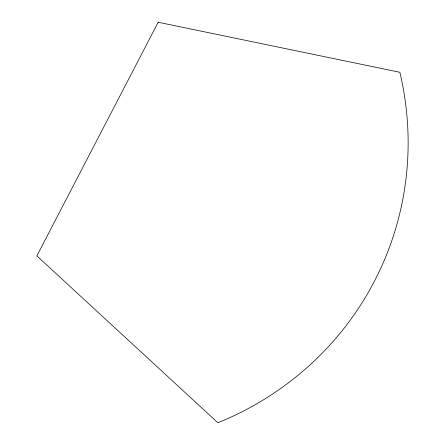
<?xml version="1.0" encoding="UTF-8"?>
<svg xmlns="http://www.w3.org/2000/svg" width="445" height="445" viewBox="0 0 445 445"><rect width="100%" height="100%" fill="white"/><g stroke="black" fill="none" stroke-linecap="round" stroke-linejoin="round"><path stroke-width="0.67" d="M158.186 22.25L36.863 255.897L217.866 422.75A318.092 308.368 22.8 0 0 399.855 72.279L158.186 22.25"/></g></svg>
